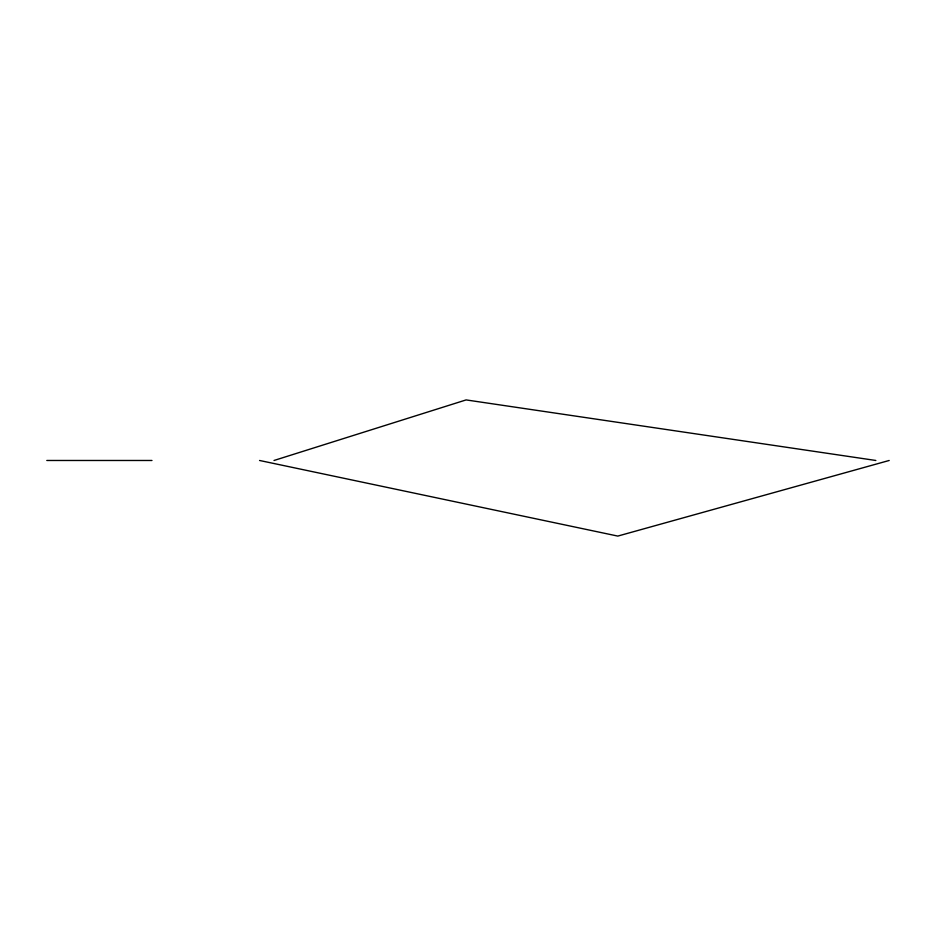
<?xml version="1.0" encoding="UTF-8"?>
<svg xmlns="http://www.w3.org/2000/svg" width="936" height="936" viewBox="0 0 936 936"><rect width="100%" height="100%" fill="white"/><g stroke="black" fill="none" stroke-linecap="round" stroke-linejoin="round"><path stroke-width="1.4" d="M274.014 460.477L466.116 399.918L875.839 460.477M889.2 460.477L617.795 536.082L259.564 460.477M46.8 460.477L151.971 460.477"/></g></svg>
